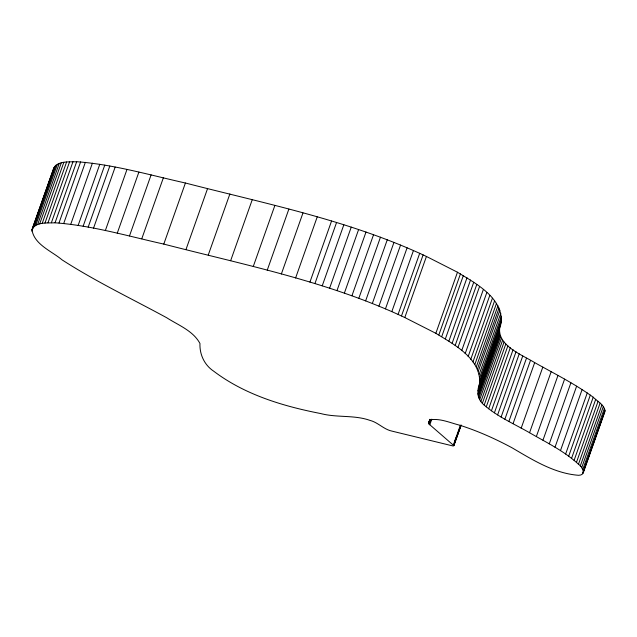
<?xml version="1.0" encoding="UTF-8"?>
<svg xmlns="http://www.w3.org/2000/svg" width="637" height="637" viewBox="0 0 637 637"><rect width="100%" height="100%" fill="white"/><g stroke="black" fill="none" stroke-linecap="round" stroke-linejoin="round"><path stroke-width="0.96" d="M453.886 445.661L429.075 424.107L428.558 423.008L430.23 419.823C440.119 418.151 450.176 422.825 459.683 425.19C477.814 430.97 495.26 438.758 512.005 447.771C532.651 459.858 554.222 473.522 578.722 475.306C586.327 475.13 582.744 466.778 578.46 464.238C564.143 450.988 546.307 442.412 529.554 432.73C514.234 423.916 497.632 416.773 484.192 405.06C477.193 399.781 476.691 390.624 479.733 383.036L501.367 321.956C502.139 297.049 475.807 283.561 457.477 272.23L426.432 256.456C350.079 220.521 266.624 203.967 185.415 183.01C149.416 174.992 113.601 164.418 76.671 161.718C69.114 162.172 57.521 160.397 53.58 168.63L31.946 229.71C34.127 244.584 51.748 251.113 62.076 259.872C95.606 281.482 131.684 298.689 166.679 317.72C178.288 325.181 193.154 330.738 199.962 343.494C199.508 354.467 204.437 365.097 213.769 371.244C244.783 394.733 283.059 406.231 320.769 413.564C336.901 417.84 354.188 414.775 369.938 420.38C378.067 422.411 383.713 429.394 391.914 431.106L453.09 445.996L453.886 445.661L461.196 425.022M582.68 473.737L604.314 412.657C606.854 406.016 597.028 401.366 593.214 397.209C574.869 383.824 554.445 373.68 534.682 362.612C520.485 353.861 492.186 343.709 501.367 321.956M479.733 383.036C480.513 358.129 454.181 344.641 435.843 333.31L404.798 317.537C328.445 281.602 244.998 265.048 163.789 244.09C127.79 236.072 91.975 225.498 55.045 222.799C47.48 223.253 35.887 221.477 31.946 229.71M53.476 170.031L53.58 168.63M32.439 228.46L54.073 167.38M31.85 231.112L54.846 166.217M34.31 226.246L55.937 165.166M35.752 225.355L57.386 164.274M37.599 224.598L59.225 163.518M39.669 223.937L61.303 162.857M42.177 223.452L63.811 162.371M44.956 223.093L66.59 162.013M47.974 222.831L69.6 161.75M51.374 222.751L73 161.671M55.045 222.799L76.671 161.718M58.986 222.974L80.612 161.894M63.732 223.396L85.366 162.316M70.755 224.272L92.389 163.191M78.16 225.371L99.786 164.29M83.136 226.215L104.763 165.134M88.177 227.122L109.811 166.042M93.528 228.181L115.154 167.101M105.32 230.634L126.946 169.553M117.248 233.206L138.874 172.125M129.486 235.937L151.112 174.857M141.78 238.764L163.406 177.683M163.789 244.09L185.415 183.01M185.988 249.521L207.614 188.441M208.243 255.047L229.877 193.966M230.642 260.7L252.276 199.62M253.271 266.481L274.897 205.401M267.237 270.176L288.872 209.095M281.347 274.029L302.973 212.949M295.592 278.003L317.218 216.922M309.932 282.095L331.558 221.015M314.933 283.584L336.567 222.504M322.226 285.83L343.853 224.75M329.608 288.203L351.242 227.122M336.981 290.607L358.615 229.527M344.378 293.084L366.012 232.003M351.942 295.743L373.569 234.663M358.838 298.275L380.472 237.195M365.63 300.871L387.264 239.791M372.334 303.483L393.961 242.402M378.927 306.15L400.562 245.07M385.465 308.865L407.099 247.785M391.835 311.573L413.461 250.492M398.093 314.344L419.719 253.263M401.493 315.928L423.119 254.848M404.798 317.537L426.432 256.456M435.843 333.31L457.477 272.23M438.837 334.935L460.463 273.854M441.736 336.583L463.37 275.502M445.382 338.844L467.009 277.764M448.894 341.098L470.528 280.017M452.119 343.295L473.745 282.215M455.176 345.453L476.81 284.373M428.558 423.008L429.871 419.305M428.844 422.626L429.824 419.855M428.717 423.525L430.031 419.823M429.561 421.511L430.222 419.664M429.075 424.107L430.731 419.417M429.792 424.799L431.79 419.17M457.947 347.563L479.573 286.483M461.706 350.637L483.332 289.556M465.169 353.654L486.803 292.574M468.147 356.553L489.773 295.472M470.759 359.348L492.393 298.267M472.949 361.927L494.583 300.847M474.86 364.42L496.494 303.339M476.325 366.777L497.959 305.696M477.432 369.03L499.058 307.95M478.291 371.212L499.918 310.131M453.401 444.921L460.376 425.221M454.42 442.245L456.124 437.539M453.767 445.319L460.742 425.62M453.974 444.944L460.67 426.177M479.183 374.341L500.809 313.261M479.717 377.351L501.343 316.27M479.884 380.249L501.51 319.169M478.363 388.228L500.817 324.599M477.981 390.911L499.615 329.831M477.997 393.73L499.631 332.649M477.973 395.044L499.599 333.963M478.291 396.501L499.926 335.42M478.865 398.021L500.491 336.941M479.709 399.63L501.343 338.55M480.959 401.382L502.585 340.301M482.416 403.165L504.05 342.085M484.192 405.06L505.818 343.98M486.254 406.876L507.888 345.795M488.683 408.795L510.309 347.714M491.438 410.793L513.064 349.713M494.4 412.824L516.034 351.743M497.608 414.918L519.243 353.838M501.112 417.06L522.738 355.987M504.87 419.234L526.496 358.153M508.875 421.463L530.502 360.383M513.048 423.693L534.682 362.612M521.177 428.199L542.804 367.119M529.554 432.73L551.188 371.65M536.37 436.48L557.996 375.4M542.963 440.199L564.597 379.119M549.269 443.862L570.903 382.781M554.994 447.278L576.62 386.197M560.456 450.67L582.091 389.589M565.632 454.014L587.258 392.933M568.69 456.172L590.316 395.091M571.588 458.29L593.214 397.209M574.104 460.336L595.738 399.256M576.469 462.343L598.095 401.262M578.46 464.238L600.094 403.157M580.243 466.101L601.877 405.021M581.629 467.821L603.263 406.74M582.775 469.485L604.402 408.405M583.46 471.054L605.086 409.973M583.221 472.949L605.15 410.976"/></g></svg>
